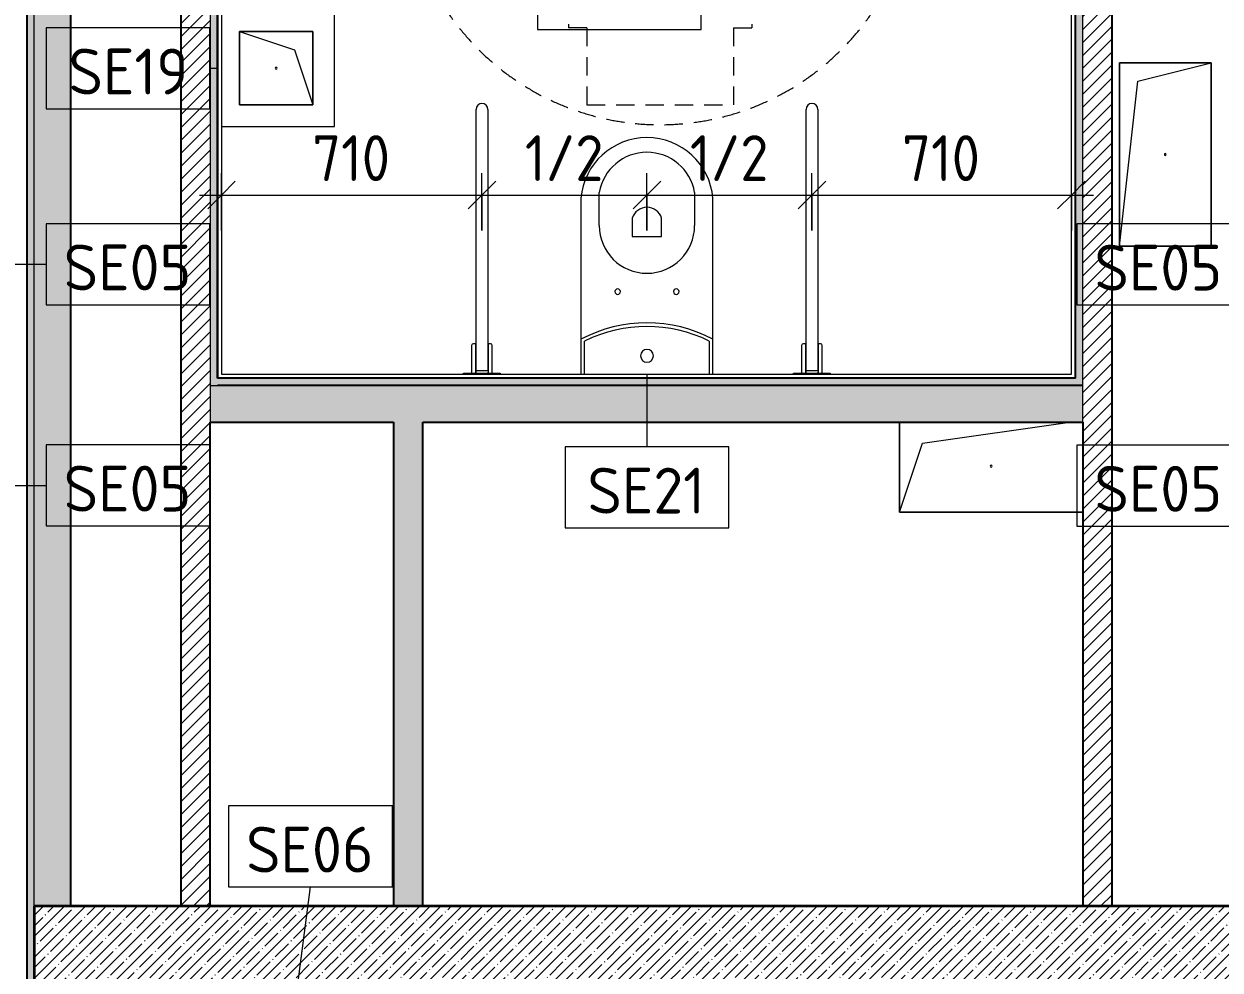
# Model space of a CAD drawing. Header units: millimetres. Extents: x 11693 to 241752, y -8553 to 29926.
# Drawn here: x 59582 to 62844, y 3806 to 6386 of the extents above; entities that cross this region are included whole.
import ezdxf

# ---------------------------------------------------------------- set-up
doc = ezdxf.new("R2010")
doc.units = ezdxf.units.MM
doc.linetypes.add('200_ШТРИХ__ш1_п0_6_', pattern=[80, 50, -30])
for name, color, linetype, lineweight in [('A-ANNO-DIMS', 7, 'Continuous', 9), ('A-ANNO-DIMS-50', 7, 'Continuous', 9), ('A-GENM', 7, 'Continuous', 9), ('A-WALL-2', 7, 'Continuous', 9), ('I-FURN', 7, 'Continuous', 9), ('I-FURN-2', 7, '200_ШТРИХ__ш1_п0_6_', 15), ('I-FURN-3', 7, '200_ШТРИХ__ш1_п0_6_', 9), ('I-WALL', 7, 'Continuous', 9), ('P-SANR-FIXT-IDEN', 7, 'Continuous', 9)]:
    doc.layers.add(name, color=color, linetype=linetype, lineweight=lineweight)
for name, color, linetype, lineweight, true_color in [('A-DETL-GENF-1', 7, 'Continuous', 9, 0x4994b4), ('A-GENM-1', 7, 'Continuous', 9, 0x4994b4), ('A-WALL-1', 7, 'Continuous', 25, 0x3c3c3c), ('A-WALL-3', 7, 'Continuous', 35, 0x3c3c3c), ('A-WALL-FNSH-1', 7, 'Continuous', 15, 0x3c3c3c), ('P-SANR-FIXT-1', 7, 'Continuous', 15, 0x4994b4)]:
    doc.layers.add(name, color=color, linetype=linetype, lineweight=lineweight, true_color=true_color)
doc.styles.add('GOST Common_1', font='GOST_Common.ttf', dxfattribs={"height": 125})
doc.styles.add('ISOCPEUR', font='isocpeur.ttf', dxfattribs={"width": 0.9, "height": 125})
doc.dimstyles.new('ISO-2_5_0_9К_БОЛЬШОЙ', dxfattribs={"dimscale": 304.8, "dimtxt": 124.497647, "dimasz": 0.246063, "dimexe": 0.19685, "dimexo": 0.492126, "dimgap": 0, "dimtad": 1, "dimdec": 0, "dimrnd": 10, "dimzin": 0, "dimdsep": 46, "dimtxsty": 'ISOCPEUR', "dimblk1": 'OBLIQUE', "dimblk2": 'OBLIQUE', "dimsah": 1, "dimcen": 0.09, "dimdle": 0.19685, "dimazin": 0, "dimtfac": 1, "dimtdec": 4, "dimtix": 1, "dimtmove": 0, "dimatfit": 3, "dimfxl": 1, "dimtvp": 1, "dimtolj": 1, "dimtzin": 0, "dimarcsym": 2})
pattern_1 = [(45, (-7470.254, 0), (-17.6776695, 17.6776695), [])]
pattern_2 = [(135, (-7470.254, 0), (-37.717076, -37.717076), [53.34, -8.89, 1.778, -8.89]), (135, (-7470.254, 37.694), (-37.717076, -37.717076), []), (50, (-7470.254, 0), (63.763904, -5.57885), [6.667, -73.342]), (355, (-7470.254, 0), (-12.334876, 66.869514), [5.334, -58.674]), (100.451, (-7464.94, -0.465), (51.43036, 61.29098), [5.667, -62.332]), (46.184, (-7470.25, 17.78), (94.87722, -14.71484), [10.001, -110.014]), (96.636, (-7462.35, 16.55), (83.09115, 86.5993), [8.5, -93.497]), (351.184, (-7470.25, 17.78), (83.09204, 86.59928), [8.001, -88.011]), (21, (-7461.364, 13.335), (53.064487, -35.792726), [6.667, -73.342]), (326, (-7461.364, 13.335), (21.63066, 64.46546), [5.334, -58.674]), (71.451, (-7456.94, 10.35), (74.69646, 28.672367), [5.667, -62.332]), (37.5, (-7470.254, 0), (1.080413, 29.594271), [1.676, -56.286, 1.676, -57.887, -58.896]), (37.5, (-7470.254, 0), (1.080413, 29.594271), [-117.526, 1.676, -57.22]), (7.5, (-7470.254, 0), (23.386368, 35.063507), [1.676, -32.283, 1.676, -54.953, -22.447]), (7.5, (-7470.254, 0), (23.386368, 35.063507), [-90.589, 1.676, -20.771]), (327.5, (-7490.079, 0), (47.456567, -2.005468), [1.676, -20.549, 1.676, -67.666, -92.011]), (327.5, (-7490.079, 0), (47.456567, -2.005468), [-91.567, 1.676, -90.335]), (317.5, (-7498.97, 0), (51.844948, 8.89904), [1.676, -27.216, 1.676, -44.374, -65.341]), (317.5, (-7498.97, 0), (51.844948, 8.89904), [-74.943, 1.676, -63.665])]
pattern_3 = [(0, (-7470.254, 0), (60.96, 15.24), [5.029, -40.691, 5.029, -40.691, -243.84]), (0, (-7470.254, 0), (60.96, 15.24), [-91.44, 5.029, -86.411, 5.029, -40.691, -106.68]), (0, (-7470.254, 0), (60.96, 15.24), [-228.6, 5.029, -25.451, 5.029, -71.171]), (120, (-7447.394, 7.62), (-43.678227, 45.1729086), [5.029, -40.691, 5.029, -40.691, -243.84]), (120, (-7447.394, 7.62), (-43.678227, 45.1729086), [-91.44, 5.029, -86.411, 5.029, -40.691, -106.68]), (120, (-7447.394, 7.62), (-43.678227, 45.1729086), [-228.6, 5.029, -25.451, 5.029, -71.171]), (240, (-7439.774, 38.1), (-17.281773, -60.4129086), [5.029, -40.691, 5.029, -40.691, -243.84]), (240, (-7439.774, 38.1), (-17.281773, -60.4129086), [-91.44, 5.029, -86.411, 5.029, -40.691, -106.68]), (240, (-7439.774, 38.1), (-17.281773, -60.4129086), [-228.6, 5.029, -25.451, 5.029, -71.171])]

# ---------------------------------------------------------------- blocks, each defined once
blk = doc.blocks.new('132_МГН_Поручень для унитаза_тип откидной - ПР 1Р-18619933-Фрагмент 2_6')
at = {"layer": 'A-GENM-1'}
for p, q in [((-50, -3), (-50, 0)), ((50, 0), (50, -3)), ((50, -3), (-50, -3)), ((-17, -3), (-28.2, -3)), ((-28.2, -3), (-28.2, -78)), ((-17, -83), (-17, -3)), ((-16.6, -8.9), (-16.6, -4.2)), ((-16, -9.5), (-16.6, -8.9)), ((-16, -722), (-16, -9.5)), ((16, -9.5), (-16, -9.5)), ((16, -9.5), (16.6, -8.9)), ((16, -9.5), (16, -722)), ((16.6, -8.9), (16.6, -4.2)), ((28.2, -3), (17, -3)), ((17, -3), (17, -83)), ((28.2, -78), (28.2, -3)), ((-23.2, -83), (-17, -83)), ((17, -83), (23.2, -83))]:
    blk.add_line(p, q, dxfattribs=at)
for centre, radius, start, end in [((-15.3, -4.2), 1.24, 90, 180), ((15.3, -4.2), 1.24, 0, 90), ((-23.2, -78), 5, 180, 270), ((23.2, -78), 5, 270, 360), ((0, -722), 16, 180, 270), ((0, -722), 16, 270, 360)]:
    blk.add_arc(centre, radius, start, end, dxfattribs=at)
blk = doc.blocks.new('FRT_2D_Символ _разворот МГН_1 - D1_4_Символ доступности разворота МГН _360__-18618045-Фрагмент 2_6')
at = {"layer": 'I-FURN'}
for p, q in [((0, 60.4), (0, -59.6)), ((-65, 0), (65, 0))]:
    blk.add_line(p, q, dxfattribs=at)
at = {"layer": 'I-FURN-2'}
for p, q in [((-300, 325.4), (-300, -185.8)), ((-300, 325.4), (-200, 325.4)), ((-200, 195.4), (-200, 325.4)), ((200, 325.4), (300, 325.4)), ((200, 195.4), (200, 325.4)), ((300, 325.4), (300, -185.8)), ((-200, 195.4), (200, 195.4)), ((-300, -185.8), (-250, -185.8)), ((-250, -185.8), (-250, -435.8)), ((300, -185.8), (250, -185.8)), ((250, -185.8), (250, -435.8)), ((-200, -435.8), (-250, -435.8)), ((-200, -435.8), (-200, -645.8)), ((200, -435.8), (250, -435.8)), ((200, -435.8), (200, -645.8)), ((-200, -645.8), (200, -645.8))]:
    blk.add_line(p, q, dxfattribs=at)
at = {"layer": 'I-FURN-3'}
for start, end in [(360, 158.2378), (198.991, 360)]:
    blk.add_arc((0, 0), 700, start, end, dxfattribs=at)
blk = doc.blocks.new('GM_Отверстие прямоугольное _в плите_ - Отверстие-21604341-Фрагмент 2_6')
at = {"layer": 'A-GENM'}
for p, q in [((-100, -100), (-100, 100)), ((-100, 100), (100, 100)), ((100, 100), (-100, 100)), ((-100, 100), (-100, -100)), ((-50, 50), (100, 100)), ((100, 100), (100, -100)), ((100, -100), (100, 100)), ((-100, -100), (-50, 50)), ((100, -100), (-100, -100)), ((-100, -100), (100, -100))]:
    blk.add_line(p, q, dxfattribs=at)
for start, end in [(360, 180), (180, 360)]:
    blk.add_arc((0, 0), 2.5, start, end, dxfattribs=at)
blk = doc.blocks.new('GM_Отверстие прямоугольное _в плите_ - Отверстие-21608348-Фрагмент 2_6')
at = {"layer": 'A-GENM'}
for p, q in [((-250, -125), (-250, 120)), ((-250, 120), (-250, -125)), ((-187.5, 62.5), (215, 120)), ((-250, -125), (-187.5, 62.5)), ((250, -125), (-250, -125)), ((-250, -125), (250, -125))]:
    blk.add_line(p, q, dxfattribs=at)
for start, end in [(360, 180), (180, 360)]:
    blk.add_arc((0, 0), 2.5, start, end, dxfattribs=at)
blk = doc.blocks.new('GM_Отверстие прямоугольное _в плите_ - Отверстие-23882952-Фрагмент 2_6')
at = {"layer": 'A-GENM'}
for p, q in [((-125, -250), (-125, 250)), ((-125, 250), (125, 250)), ((125, 250), (-125, 250)), ((-125, 250), (-125, -250)), ((-75, 200), (125, 250)), ((125, 250), (125, -250)), ((125, -250), (125, 250)), ((-125, -250), (-75, 200)), ((125, -250), (-125, -250)), ((-125, -250), (125, -250))]:
    blk.add_line(p, q, dxfattribs=at)
for start, end in [(360, 180), (180, 360)]:
    blk.add_arc((0, 0), 2.5, start, end, dxfattribs=at)
blk = doc.blocks.new('WC Seat_2 with Cistern-Wall Based - SE21-33486978-Фрагмент 2_6')
at = {"layer": 'P-SANR-FIXT-1'}
for p, q in [((-5, 410.5), (-5, 500.5)), ((255, 500.5), (255, 410.5)), ((-55, 485.5), (-55, 100.5)), ((305, 100.5), (305, 485.5)), ((85, 430.5), (85, 380.5)), ((165, 380.5), (165, 430.5)), ((85, 380.5), (165, 380.5)), ((-55, 100.5), (-55, 5.5)), ((305, 5.5), (305, 100.5)), ((-45, 5.5), (-45, 95.6)), ((295, 95.6), (295, 5.5))]:
    blk.add_line(p, q, dxfattribs=at)
for centre, radius, start, end in [((125, 469.8), 180.7, 4.9791, 175.0209), ((125, 478.7), 131.8, 9.5273, 170.4727), ((125, 418.8), 41.7, 16.2602, 163.7398), ((125, 410.5), 130, 180, 360), ((45, 230.5), 7.5, 0, 180), ((45, 230.5), 7.5, 180, 360), ((205, 230.5), 7.5, 0, 180), ((205, 230.5), 7.5, 180, 360), ((125, -237), 382.5, 61.9275, 118.0725), ((125, -247), 382.5, 63.6122, 116.3878), ((125, 55.5), 17.5, 0, 180), ((125, 55.5), 17.5, 180, 360)]:
    blk.add_arc(centre, radius, start, end, dxfattribs=at)
blk = doc.blocks.new('Plumbing_Drainage_hansgrohe_56248XXX-RainDrain-Point-Complete-set-po - 800 Stainless Steel Optic-V27-Фрагмент 2_6')
at = {"layer": 'A-DETL-GENF-1'}
for p, q in [((158.5, 158.5), (-149.4, 158.5)), ((158.5, -158.5), (158.5, 158.5)), ((-149.4, -158.5), (158.5, -158.5))]:
    blk.add_line(p, q, dxfattribs=at)
blk = doc.blocks.new('М_сантехническая_рамка1 - В рамке-30590747-Фрагмент 2_6')
at = {"layer": 'P-SANR-FIXT-IDEN'}
for p, q in [((4.293, 2.24), (-4.639, 2.24)), ((-4.639, 2.24), (-4.639, -2.178)), ((4.293, -2.178), (4.293, 2.24)), ((-4.639, -2.178), (4.293, -2.178))]:
    blk.add_line(p, q, dxfattribs=at)
blk = doc.blocks.new('DIMBLOCK48-Фрагмент 2_6')
at = {"layer": 'A-ANNO-DIMS-50'}
for p, q in [((60831, 5822.3), (60831, 5979.3)), ((61281, 5822.3), (61281, 5979.3)), ((60771, 5919.3), (61281, 5919.3)), ((60831, 5919.3), (60831, 5822.3)), ((61281, 5919.3), (61281, 5822.3))]:
    blk.add_line(p, q, dxfattribs=at)
at = {"layer": 'A-ANNO-DIMS-50', "lineweight": 20}
for p, q in [((60831, 5919.3), (60868.5, 5956.8)), ((61281, 5919.3), (61318.5, 5956.8)), ((60831, 5919.3), (60793.5, 5881.8)), ((61281, 5919.3), (61243.5, 5881.8))]:
    blk.add_line(p, q, dxfattribs=at)
at = {"layer": 'A-ANNO-DIMS-50', "color": 0, "insert": (60948.2, 6082.6), "char_height": 125, "width": 258.572, "attachment_point": 1, "line_spacing_factor": 1.149209, "style": 'ISOCPEUR'}
blk.add_mtext('1/2', dxfattribs=at)
blk = doc.blocks.new('_Oblique')
at = {"color": 0, "linetype": 'ByBlock', "lineweight": -2}
blk.add_line((-0.5, -0.5), (0.5, 0.5), dxfattribs=at)
blk = doc.blocks.new('DIMBLOCK49-Фрагмент 2_6')
at = {"layer": 'A-ANNO-DIMS-50'}
for p, q in [((61281, 5822.3), (61281, 5979.3)), ((61731, 5822.3), (61731, 5979.3)), ((61281, 5919.3), (61791, 5919.3)), ((61281, 5919.3), (61281, 5822.3)), ((61731, 5919.3), (61731, 5822.3))]:
    blk.add_line(p, q, dxfattribs=at)
at = {"layer": 'A-ANNO-DIMS-50', "lineweight": 20}
for p, q in [((61281, 5919.3), (61318.5, 5956.8)), ((61731, 5919.3), (61768.5, 5956.8)), ((61281, 5919.3), (61243.5, 5881.8)), ((61731, 5919.3), (61693.5, 5881.8))]:
    blk.add_line(p, q, dxfattribs=at)
at = {"layer": 'A-ANNO-DIMS-50', "color": 0, "insert": (61398.2, 6082.6), "char_height": 125, "width": 258.572, "attachment_point": 1, "line_spacing_factor": 1.149209, "style": 'ISOCPEUR'}
blk.add_mtext('1/2', dxfattribs=at)
blk = doc.blocks.new('DIMBLOCK50-Фрагмент 2_6')
at = {"layer": 'A-ANNO-DIMS-50'}
for p, q in [((61731, 5822.3), (61731, 5979.3)), ((62438.7, 5822.3), (62438.7, 5979.3)), ((61671, 5919.3), (62498.7, 5919.3)), ((61731, 5919.3), (61731, 5822.3)), ((62438.7, 5919.3), (62438.7, 5822.3))]:
    blk.add_line(p, q, dxfattribs=at)
at = {"layer": 'A-ANNO-DIMS-50', "lineweight": 20}
for p, q in [((61731, 5919.3), (61768.5, 5956.8)), ((62438.7, 5919.3), (62476.2, 5956.8)), ((61731, 5919.3), (61693.5, 5881.8)), ((62438.7, 5919.3), (62401.2, 5881.8))]:
    blk.add_line(p, q, dxfattribs=at)
at = {"layer": 'A-ANNO-DIMS-50', "color": 0, "insert": (61977.1, 6082.6), "char_height": 125, "width": 258.572, "attachment_point": 1, "line_spacing_factor": 1.149209, "style": 'ISOCPEUR'}
blk.add_mtext('710', dxfattribs=at)
blk = doc.blocks.new('DIMBLOCK51-Фрагмент 2_6')
at = {"layer": 'A-ANNO-DIMS-50'}
for p, q in [((60120.7, 5822.3), (60120.7, 5979.3)), ((60831, 5822.3), (60831, 5979.3)), ((60060.7, 5919.3), (60891, 5919.3)), ((60120.7, 5919.3), (60120.7, 5822.3)), ((60831, 5919.3), (60831, 5822.3))]:
    blk.add_line(p, q, dxfattribs=at)
at = {"layer": 'A-ANNO-DIMS-50', "lineweight": 20}
for p, q in [((60120.7, 5919.3), (60158.2, 5956.8)), ((60831, 5919.3), (60868.5, 5956.8)), ((60120.7, 5919.3), (60083.2, 5881.8)), ((60831, 5919.3), (60793.5, 5881.8))]:
    blk.add_line(p, q, dxfattribs=at)
at = {"layer": 'A-ANNO-DIMS-50', "color": 0, "insert": (60368.1, 6082.6), "char_height": 125, "width": 258.572, "attachment_point": 1, "line_spacing_factor": 1.149209, "style": 'ISOCPEUR'}
blk.add_mtext('710', dxfattribs=at)

msp = doc.modelspace()

# ---------------------------------------------------------------- hatches: boundary and pattern name
at = {"layer": 'I-WALL'}
h = msp.add_hatch(dxfattribs=at)
h.set_pattern_fill('FP_6', color=256, style=0, pattern_type=2)
h.set_pattern_definition(pattern_2)
h.paths.add_polyline_path([(59609.7, 3980), (59709.7, 3980), (59709.7, 7680), (59614.7, 7680), (59614.7, 7672), (59609.7, 7672), (59609.7, 4065.3)])
h = msp.add_hatch(dxfattribs=at)
h.set_pattern_fill('FP_5', color=256, style=0, pattern_type=2)
h.set_pattern_definition(pattern_1)
h.paths.add_polyline_path([(60009.7, 3980), (60089.7, 3980), (60089.7, 7680), (60009.7, 7680), (60009.7, 4065.3)])
h = msp.add_hatch(dxfattribs=at)
h.set_pattern_fill('FP_10', color=256, style=0, pattern_type=2)
h.set_pattern_definition(pattern_3)
h.paths.add_polyline_path([(60089.7, 5400), (60109.7, 5400), (60109.7, 7680), (60089.7, 7680), (60089.7, 5666.8)])
h = msp.add_hatch(dxfattribs=at)
h.set_pattern_fill('FP_10', color=256, style=0, pattern_type=2)
h.set_pattern_definition(pattern_3)
h.paths.add_polyline_path([(62449.7, 5420), (62469.7, 5420), (62469.7, 7680), (62449.7, 7680), (62449.7, 5421)])
h = msp.add_hatch(dxfattribs=at)
h.set_pattern_fill('FP_5', color=256, style=0, pattern_type=2)
h.set_pattern_definition(pattern_1)
h.paths.add_polyline_path([(62549.7, 3980), (62549.7, 7680), (62469.7, 7680), (62469.7, 3980)])
h = msp.add_hatch(dxfattribs=at)
h.set_pattern_fill('FP_10', color=256, style=0, pattern_type=2)
h.set_pattern_definition(pattern_3)
h.paths.add_polyline_path([(59609.7, 3760), (59609.7, 7660), (59589.7, 7660), (59589.7, 3760)])
h = msp.add_hatch(dxfattribs=at)
h.set_pattern_fill('FP_10', color=256, style=0, pattern_type=2)
h.set_pattern_definition(pattern_3)
h.paths.add_polyline_path([(62356.9, 5400), (62469.7, 5400), (62469.7, 5420), (60109.7, 5420), (60109.7, 5400), (61212.6, 5400)])
h = msp.add_hatch(dxfattribs=at)
h.set_pattern_fill('FP_6', color=256, style=0, pattern_type=2)
h.set_pattern_definition(pattern_2)
h.paths.add_polyline_path([(62356.9, 5300), (62469.7, 5300), (62469.7, 5400), (60089.7, 5400), (60089.7, 5300), (61212.6, 5300)])
h = msp.add_hatch(dxfattribs=at)
h.set_pattern_fill('FP_6', color=256, style=0, pattern_type=2)
h.set_pattern_definition(pattern_2)
h.paths.add_polyline_path([(60669.7, 3980), (60669.7, 5300), (60589.7, 5300), (60589.7, 3980), (60640.5, 3980)])
h = msp.add_hatch(dxfattribs=at)
h.set_pattern_fill('FP_4', color=256, style=0, pattern_type=2)
h.set_pattern_definition([(45, (-7470.254, 0), (-28.51196, 28.51196), []), (45, (-7441.74, 0), (-28.51196, 28.51196), [50.403, -10.081, 1.676, -8.404])])
h.paths.add_polyline_path([(62969.7, 3760), (62969.7, 3980), (59609.7, 3980), (59609.7, 3760), (62356.9, 3760)])

# ---------------------------------------------------------------- linework, layer by layer
at = {"layer": 'A-WALL-1'}
for p, q in [((59709.7, 3980), (59709.7, 7680)), ((60009.7, 7680), (60009.7, 3980)), ((62549.7, 3980), (62549.7, 7680)), ((59589.7, 7660), (59589.7, 3740)), ((60109.7, 5420), (60109.7, 7660)), ((62449.7, 5420), (62449.7, 7660)), ((62449.7, 5420), (60109.7, 5420)), ((62469.7, 5400), (60109.7, 5400)), ((60089.7, 3980), (60089.7, 5300)), ((60089.7, 5300), (60589.7, 5300)), ((60589.7, 5300), (60589.7, 3980)), ((60669.7, 5300), (62469.7, 5300)), ((60669.7, 3980), (60669.7, 5300)), ((62469.7, 5300), (62469.7, 3980))]:
    msp.add_line(p, q, dxfattribs=at)
at = {"layer": 'A-WALL-2'}
for p, q in [((59609.7, 3980), (59609.7, 7672)), ((60089.7, 7680), (60089.7, 5300)), ((62469.7, 5300), (62469.7, 7680)), ((60089.7, 5400), (60109.7, 5400))]:
    msp.add_line(p, q, dxfattribs=at)
at = {"layer": 'A-WALL-3'}
for p, q in [((62969.7, 3980), (59609.7, 3980)), ((59609.7, 3980), (59609.7, 3760))]:
    msp.add_line(p, q, dxfattribs=at)
at = {"layer": 'A-WALL-FNSH-1'}
for p, q in [((59588.7, 7659), (59588.7, 3739)), ((60110.7, 7660), (60110.7, 5421)), ((62448.7, 5421), (62448.7, 7660)), ((62448.7, 5421), (60110.7, 5421))]:
    msp.add_line(p, q, dxfattribs=at)
at = {"layer": 'I-WALL'}
for p, q in [((60120.7, 7649), (60120.7, 5431)), ((62438.7, 5431), (62438.7, 7660)), ((60120.7, 5431), (62438.7, 5431))]:
    msp.add_line(p, q, dxfattribs=at)
at = {"layer": 'P-SANR-FIXT-IDEN'}
for p, q in [((60111.4, 6264.9), (60089.1, 6264.9)), ((59538.5, 5730.6), (59642.5, 5730.6)), ((61281, 5431), (61281, 5232.5)), ((59538.5, 5127.6), (59642.5, 5127.6)), ((60323.6, 3729), (60363.3, 4032.7))]:
    msp.add_line(p, q, dxfattribs=at)

# ---------------------------------------------------------------- block references
at = {"layer": 'A-GENM', "rotation": 270}
msp.add_blockref('GM_Отверстие прямоугольное _в плите_ - Отверстие-21604341-Фрагмент 2_6', (60269.7, 6265), dxfattribs=at)
at = {"layer": 'A-GENM'}
for name, p in [('GM_Отверстие прямоугольное _в плите_ - Отверстие-23882952-Фрагмент 2_6', (62694.7, 6030)), ('GM_Отверстие прямоугольное _в плите_ - Отверстие-21608348-Фрагмент 2_6', (62219.7, 5180))]:
    msp.add_blockref(name, p, dxfattribs=at)
at = {"layer": 'I-FURN'}
msp.add_blockref('FRT_2D_Символ _разворот МГН_1 - D1_4_Символ доступности разворота МГН _360__-18618045-Фрагмент 2_6', (61316.8, 6811.2), dxfattribs=at)
at = {"layer": 'P-SANR-FIXT-1'}
for name, p in [('Plumbing_Drainage_hansgrohe_56248XXX-RainDrain-Point-Complete-set-po - 800 Stainless Steel Optic-V27-Фрагмент 2_6', (60270.1, 6265.1)), ('WC Seat_2 with Cistern-Wall Based - SE21-33486978-Фрагмент 2_6', (61156, 5425.5))]:
    msp.add_blockref(name, p, dxfattribs=at)
at = {"layer": 'P-SANR-FIXT-1', "rotation": 180}
for p in [(60831, 5431), (61731, 5431)]:
    msp.add_blockref('132_МГН_Поручень для унитаза_тип откидной - ПР 1Р-18619933-Фрагмент 2_6', p, dxfattribs=at)
at = {"layer": 'P-SANR-FIXT-IDEN', "xscale": 49.99999999999998, "yscale": 49.99999999999998, "zscale": 49.99999999999998}
for p in [(61214.4, 6479.6), (59874.5, 6263.3), (59874.5, 5729.1), (62685.8, 5728.5), (59874.5, 5126), (61289.6, 5120.5), (62685.8, 5125.4), (60372, 4141.6)]:
    msp.add_blockref('М_сантехническая_рамка1 - В рамке-30590747-Фрагмент 2_6', p, dxfattribs=at)

# ---------------------------------------------------------------- texts
at = {"layer": 'P-SANR-FIXT-IDEN', "char_height": 125, "attachment_point": 1, "style": 'GOST Common_1'}
for s, insert, width in [('SE19', (59703.4, 6318.7), 412.869), ('SE05', (59690.2, 5784.5), 444.937), ('SE05', (62501.5, 5783.9), 444.937), ('SE05', (59690.2, 5181.4), 444.937), ('SE21', (61118.6, 5175.9), 412.869), ('SE05', (62501.5, 5180.8), 444.937), ('SE06', (60187.7, 4197), 444.937)]:
    msp.add_mtext(s, dxfattribs=dict(at, insert=insert, width=width))

# ---------------------------------------------------------------- dimensions: what is measured, and where the dimension line sits
at = {"layer": 'A-ANNO-DIMS'}
for base, p1, p2, override, picture, middle in [((60831, 5919.3), (60120.7, 5972.3), (60831, 5972.3), {"dimpost": '<>', "dimfxl": 710.213605}, 'DIMBLOCK51-Фрагмент 2_6', (60475.9, 5981.8)), ((62438.7, 5919.3), (61731, 5972.3), (62438.7, 5972.3), {"dimpost": '<>', "dimfxl": 707.786417}, 'DIMBLOCK50-Фрагмент 2_6', (62084.9, 5981.8))]:
    dim = msp.add_linear_dim(base=base, p1=p1, p2=p2, dimstyle='ISO-2_5_0_9К_БОЛЬШОЙ', override=override, dxfattribs=at)
    dim.commit()
    dim.dimension.update_dxf_attribs({"geometry": picture, "text_midpoint": middle})
for base, p1, p2, picture, middle in [((61281, 5919.3), (60831, 5972.3), (61281, 5972.3), 'DIMBLOCK48-Фрагмент 2_6', (61056, 5981.8)), ((61731, 5919.3), (61281, 5972.3), (61731, 5972.3), 'DIMBLOCK49-Фрагмент 2_6', (61506, 5981.8))]:
    dim = msp.add_linear_dim(base=base, p1=p1, p2=p2, text='1/2', dimstyle='ISO-2_5_0_9К_БОЛЬШОЙ', override={"dimpost": '<>', "dimfxl": 450}, dxfattribs=at)
    dim.commit()
    dim.dimension.update_dxf_attribs({"geometry": picture, "text_midpoint": middle})

doc.saveas('drawing.dxf')
